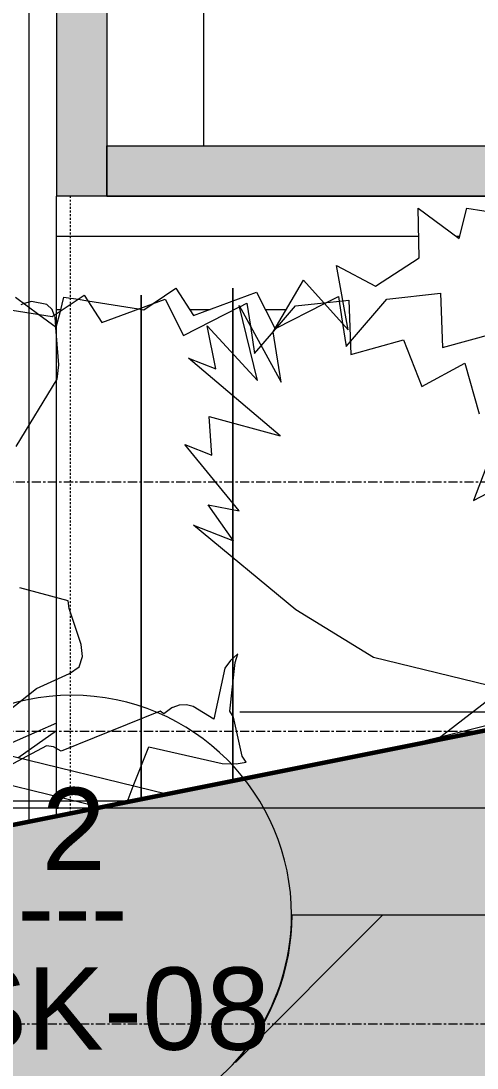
# Model space of a CAD drawing. Header units: inches. Extents: x 8252 to 9002, y -226 to 478.
# Drawn here: x 8396.6 to 8421.5, y 0 to 57.2 of the extents above; entities that cross this region are included whole.
import ezdxf

# ---------------------------------------------------------------- set-up
doc = ezdxf.new("R2010")
doc.units = ezdxf.units.IN
doc.header["$MEASUREMENT"] = 0
doc.linetypes.add('Dash 1_16_', pattern=[0.125, 0.0625, -0.0625])
doc.linetypes.add('Grid Line 1_2_', pattern=[0.875, 0.5, -0.125, 0.125, -0.125])
for name, color, linetype, lineweight in [('A-DETL-1', 90, 'Dash 1_16_', 9), ('A-DETL-GENF', 92, 'Continuous', 9), ('A-FLOR-LEVL-1', 51, 'Grid Line 1_2_', 9), ('A-GLAZ-CWMG', 51, 'Continuous', 9), ('A-WALL-PATT-1', 111, 'Continuous', 9), ('C-TOPO', 7, 'Continuous', 9), ('C-TOPO-1', 7, 'Continuous', 60), ('G-ANNO-SYMB', 111, 'Continuous', 9), ('I-WALL', 2, 'Continuous', 18), ('S-FNDN', 32, 'Continuous', 18)]:
    doc.layers.add(name, color=color, linetype=linetype, lineweight=lineweight)
doc.styles.add('Arial_1', font='arial.ttf', dxfattribs={"height": 4.5})
doc.styles.add('Century Gothic', font='ufonts.com_century-gothic.ttf', dxfattribs={"height": 4.5})

# ---------------------------------------------------------------- blocks, each defined once
blk = doc.blocks.new('Rectangular Mullion - Profile_Polycarbonate_Upper and left-2000655-Section 18')
at = {"layer": 'A-GLAZ-CWMG'}
blk.add_hatch(color=256, dxfattribs=at).paths.add_polyline_path([(8399.569, 47.625), (8401.319, 47.625), (8401.319, 61.316), (8398.569, 60.025), (8398.569, 47.625), (8398.632, 47.625)], flags=0)
for p, q in [((8401.319, 61.316), (8401.319, 47.625)), ((8398.569, 60.025), (8398.569, 47.625)), ((8401.319, 47.625), (8398.569, 47.625))]:
    blk.add_line(p, q, dxfattribs=at)
blk = doc.blocks.new('Rectangular Mullion - Profile_Polycarbonate_Lower-1595359-Section 18')
at = {"layer": 'A-GLAZ-CWMG'}
blk.add_hatch(color=256, dxfattribs=at).paths.add_polyline_path([(8401.319, 47.625), (8437.952, 47.625), (8437.952, 48.006), (8441.982, 48.207), (8441.959, 48.279), (8441.585, 48.685), (8441.377, 48.812), (8441.108, 49.744), (8441.114, 49.897), (8441.176, 50.02), (8441.377, 50.07), (8443.795, 49.819), (8443.731, 49.951), (8443.047, 50.375), (8401.319, 50.375), (8401.319, 47.688)], flags=0)
for p, q in [((8401.319, 47.625), (8401.319, 50.375)), ((8401.319, 50.375), (8443.047, 50.375)), ((8401.319, 47.625), (8437.952, 47.625))]:
    blk.add_line(p, q, dxfattribs=at)
blk = doc.blocks.new('yew 26768 - yew 26768-1770220-Section 18')
at = {"layer": 'A-DETL-GENF'}
for p, q in [((8403.844, 41.755), (8405.086, 42.582)), ((8405.086, 42.582), (8406.042, 41.095)), ((8406.042, 41.095), (8409.495, 42.37)), ((8408.192, 41.413), (8408.192, 42.582)), ((8408.192, 42.582), (8408.192, 41.374)), ((8408.192, 41.888), (8408.192, 42.37)), ((8408.192, 42.37), (8408.192, 41.888)), ((8409.495, 42.37), (8410.5, 40.376)), ((8396.319, 42.104), (8397.607, 41.154)), ((8398.777, 41.335), (8398.975, 42.104)), ((8398.975, 42.104), (8399.747, 41.982)), ((8399.747, 41.982), (8400.286, 41.896)), ((8400.286, 41.896), (8403.044, 41.459)), ((8408.192, 41.998), (8408.192, 42.317)), ((8408.192, 42.317), (8408.192, 41.888)), ((8408.192, 41.888), (8408.192, 42.143)), ((8408.192, 42.143), (8408.192, 41.888)), ((8408.192, 41.374), (8408.192, 42.104)), ((8408.192, 42.104), (8408.192, 41.374)), ((8408.192, 41.374), (8408.192, 42.104)), ((8408.192, 42.104), (8408.192, 41.413)), ((8408.192, 41.888), (8408.192, 41.998)), ((8408.192, 41.888), (8408.192, 41.374)), ((8408.192, 41.374), (8408.192, 41.888)), ((8408.192, 41.888), (8408.192, 41.374)), ((8408.192, 41.374), (8408.192, 41.888)), ((8408.192, 41.888), (8408.192, 41.374)), ((8408.192, 41.608), (8408.192, 41.888)), ((8413.198, 41.752), (8413.306, 41.808)), ((8413.306, 41.808), (8413.962, 42.143)), ((8413.962, 42.143), (8414.002, 41.883)), ((8414.002, 41.883), (8414.191, 40.651)), ((8414.618, 39.675), (8416.612, 41.994)), ((8416.615, 41.998), (8419.537, 42.317)), ((8419.537, 42.317), (8419.643, 39.341)), ((8398.55, 40.457), (8398.777, 41.335)), ((8403.044, 41.459), (8403.332, 41.413)), ((8403.332, 41.413), (8403.844, 41.755)), ((8408.192, 41.374), (8408.192, 41.608)), ((8408.192, 41.374), (8408.192, 39.341)), ((8408.192, 39.401), (8408.192, 41.374)), ((8408.192, 41.374), (8408.192, 39.401)), ((8408.192, 40.373), (8408.192, 41.374)), ((8408.192, 41.374), (8408.192, 40.373)), ((8408.192, 41.095), (8408.192, 41.374)), ((8408.192, 41.374), (8408.192, 41.095)), ((8408.192, 40.457), (8408.192, 41.374)), ((8408.192, 41.374), (8408.192, 40.457)), ((8408.192, 39.394), (8408.192, 41.374)), ((8410.57, 40.407), (8413.198, 41.752)), ((8397.607, 41.154), (8398.55, 40.457)), ((8414.191, 40.651), (8414.382, 39.401)), ((8408.192, 40.138), (8408.192, 39.018)), ((8408.192, 39.341), (8408.192, 40.138)), ((8410.502, 40.373), (8410.57, 40.407)), ((8419.643, 39.341), (8422.512, 40.138)), ((8414.382, 39.401), (8414.618, 39.675)), ((8408.192, 39.018), (8408.192, 39.394)), ((8408.192, 39.018), (8408.192, 37.588)), ((8408.192, 37.854), (8408.192, 39.018)), ((8408.192, 38.969), (8408.192, 37.854)), ((8408.192, 36.722), (8408.192, 38.969)), ((8408.192, 37.588), (8408.192, 38.863)), ((8408.192, 38.863), (8408.192, 36.722)), ((8408.192, 38.172), (8408.192, 36.722)), ((8408.192, 36.722), (8408.192, 38.172)), ((8408.192, 36.722), (8408.192, 37.375)), ((8408.192, 37.375), (8408.192, 36.722)), ((8408.192, 36.791), (8408.192, 36.722)), ((8408.192, 36.722), (8408.192, 36.791)), ((8408.192, 36.722), (8408.192, 35.231)), ((8408.192, 36.1), (8408.192, 36.722)), ((8408.192, 36.722), (8408.192, 36.1)), ((8408.192, 35.463), (8408.192, 36.722)), ((8408.192, 36.722), (8408.192, 35.463)), ((8408.192, 35.356), (8408.192, 36.722)), ((8408.192, 36.722), (8408.192, 35.231)), ((8408.192, 35.231), (8408.192, 36.722)), ((8408.192, 35.675), (8408.192, 35.231)), ((8408.192, 35.231), (8408.192, 35.675)), ((8408.192, 35.231), (8408.192, 35.356)), ((8408.192, 35.231), (8408.192, 31.372)), ((8408.192, 32.594), (8408.192, 35.231)), ((8408.192, 35.231), (8408.192, 32.594)), ((8408.192, 32.7), (8408.192, 35.231)), ((8408.192, 35.231), (8408.192, 32.7)), ((8408.192, 33.337), (8408.192, 35.231)), ((8408.192, 31.372), (8408.192, 34.081)), ((8408.192, 34.081), (8408.192, 31.637)), ((8408.192, 33.922), (8408.192, 33.337)), ((8408.192, 30.859), (8408.192, 33.922)), ((8408.192, 31.637), (8408.192, 32.594)), ((8408.192, 32.594), (8408.192, 30.859)), ((8408.192, 30.859), (8408.192, 30.499)), ((8408.192, 30.499), (8408.192, 30.859)), ((8408.192, 30.734), (8408.192, 30.499)), ((8408.192, 30.499), (8408.192, 30.734)), ((8408.192, 30.499), (8408.192, 28.832)), ((8408.192, 29.671), (8408.192, 30.499)), ((8408.192, 30.499), (8408.192, 29.671)), ((8408.192, 28.832), (8408.192, 30.499)), ((8408.192, 29.193), (8408.192, 28.832)), ((8408.192, 28.832), (8408.192, 29.193)), ((8408.192, 28.832), (8408.192, 28.798)), ((8408.192, 28.798), (8408.192, 28.832)), ((8408.192, 28.832), (8408.192, 28.798)), ((8408.192, 28.798), (8408.192, 28.832)), ((8408.192, 28.798), (8408.192, 28.131)), ((8408.192, 28.609), (8408.192, 28.798)), ((8408.192, 28.798), (8408.192, 28.609)), ((8408.192, 27.867), (8408.192, 28.798)), ((8408.192, 28.131), (8408.192, 27.867)), ((8408.192, 27.867), (8408.192, 27.812)), ((8408.192, 25.58), (8408.192, 27.867)), ((8408.192, 27.812), (8408.192, 26.165)), ((8408.192, 26.165), (8408.192, 25.421)), ((8408.192, 25.899), (8408.192, 25.58)), ((8408.192, 23.933), (8408.192, 25.899)), ((8408.192, 25.421), (8408.192, 21.064)), ((8408.192, 24.783), (8408.192, 23.933)), ((8408.192, 20.173), (8408.192, 24.783)), ((8408.192, 21.064), (8408.192, 17.026)), ((8408.192, 17.558), (8408.192, 20.173)), ((8404.574, 14.941), (8393.875, 17.558)), ((8408.192, 15.664), (8408.192, 17.558)), ((8408.192, 17.026), (8408.192, 16.458)), ((8408.192, 16.458), (8408.192, 15.664)), ((8387.143, 14.582), (8399.51, 14.582)), ((8394.732, 14.582), (8398.768, 14.582)), ((8398.768, 14.582), (8399.51, 14.582)), ((8399.51, 14.582), (8402.779, 14.582)), ((8399.51, 14.582), (8402.779, 14.582))]:
    blk.add_line(p, q, dxfattribs=at)
blk = doc.blocks.new('yew 26768 - yew 26768-V2-Section 18')
at = {"layer": 'A-DETL-GENF'}
for p, q in [((8398.332, 41.039), (8400.086, 42.208)), ((8400.086, 42.208), (8401.042, 40.72)), ((8401.042, 40.72), (8404.495, 41.995)), ((8403.192, 41.039), (8403.192, 42.208)), ((8403.192, 42.208), (8403.192, 40.72)), ((8403.192, 41.514), (8403.192, 41.995)), ((8403.192, 41.995), (8403.192, 41.514)), ((8403.192, 41.623), (8403.192, 41.942)), ((8403.192, 41.942), (8403.192, 41.514)), ((8403.192, 41.514), (8403.192, 41.768)), ((8403.192, 41.768), (8403.192, 41.514)), ((8404.495, 41.995), (8405.502, 39.998)), ((8408.581, 41.573), (8408.962, 41.768)), ((8408.962, 41.768), (8409.153, 40.523)), ((8411.615, 41.623), (8413.162, 41.792)), ((8413.162, 41.792), (8414.204, 41.906)), ((8414.204, 41.906), (8414.537, 41.942)), ((8414.537, 41.942), (8414.643, 38.967)), ((8393.975, 41.729), (8398.332, 41.039)), ((8403.192, 39.02), (8403.192, 41.729)), ((8403.192, 41.729), (8403.192, 40.082)), ((8403.192, 40.082), (8403.192, 41.729)), ((8403.192, 41.729), (8403.192, 41.039)), ((8403.192, 41.514), (8403.192, 41.623)), ((8403.192, 41.514), (8403.192, 38.967)), ((8403.192, 39.026), (8403.192, 41.514)), ((8403.192, 41.514), (8403.192, 39.026)), ((8403.192, 39.998), (8403.192, 41.514)), ((8403.192, 41.514), (8403.192, 39.998)), ((8403.192, 41.233), (8403.192, 41.514)), ((8403.192, 40.72), (8403.192, 41.233)), ((8405.502, 39.998), (8408.562, 41.564)), ((8410.409, 40.221), (8411.615, 41.623)), ((8409.153, 40.523), (8409.382, 39.026)), ((8409.741, 39.443), (8410.409, 40.221)), ((8403.192, 39.764), (8403.192, 37.213)), ((8403.192, 38.967), (8403.192, 39.764)), ((8414.643, 38.967), (8417.512, 39.764)), ((8417.512, 39.764), (8418.522, 37.213)), ((8403.192, 37.479), (8403.192, 39.02)), ((8409.382, 39.026), (8409.741, 39.443)), ((8403.192, 35.088), (8403.192, 38.595)), ((8403.192, 38.595), (8403.192, 37.479)), ((8403.192, 38.488), (8403.192, 35.726)), ((8403.192, 37.213), (8403.192, 38.488)), ((8418.522, 37.213), (8420.86, 38.488)), ((8420.86, 38.488), (8421.657, 35.726)), ((8403.192, 34.982), (8403.192, 37.798)), ((8403.192, 37.798), (8403.192, 35.088)), ((8403.192, 37.001), (8403.192, 30.997)), ((8403.192, 35.726), (8403.192, 37.001)), ((8423.623, 37.001), (8421.338, 30.997)), ((8403.192, 32.325), (8403.192, 36.416)), ((8403.192, 36.416), (8403.192, 32.219)), ((8403.192, 32.963), (8403.192, 35.301)), ((8403.192, 35.301), (8403.192, 32.325)), ((8403.192, 32.219), (8403.192, 34.982)), ((8403.192, 33.707), (8403.192, 31.263)), ((8403.192, 30.997), (8403.192, 33.707)), ((8403.192, 29.297), (8403.192, 33.547)), ((8403.192, 33.547), (8403.192, 32.963)), ((8421.338, 30.997), (8426.545, 33.707)), ((8403.192, 32.219), (8403.192, 27.756)), ((8403.192, 31.263), (8403.192, 32.219)), ((8403.192, 28.234), (8403.192, 30.359)), ((8403.192, 30.359), (8403.192, 29.297)), ((8403.192, 25.206), (8403.192, 28.819)), ((8403.192, 28.819), (8403.192, 28.234)), ((8403.192, 27.756), (8403.192, 27.437)), ((8403.192, 27.437), (8403.192, 25.79)), ((8403.192, 25.79), (8403.192, 25.046)), ((8403.192, 23.559), (8403.192, 25.524)), ((8403.192, 25.524), (8403.192, 25.206)), ((8403.192, 25.046), (8403.192, 20.69)), ((8403.192, 19.798), (8403.192, 24.409)), ((8403.192, 24.409), (8403.192, 23.559)), ((8403.192, 20.69), (8403.192, 16.652)), ((8422.927, 20.686), (8419.32, 17.889)), ((8403.192, 17.183), (8403.192, 19.798)), ((8400.98, 14.223), (8388.875, 17.183)), ((8403.192, 14.665), (8403.192, 17.183)), ((8403.192, 16.652), (8403.192, 16.083)), ((8403.192, 16.083), (8403.192, 14.809)), ((8403.192, 14.809), (8403.192, 14.665)), ((8387.068, 14.208), (8400.904, 14.208)), ((8393.768, 14.208), (8398.343, 14.208)), ((8398.343, 14.208), (8403.324, 14.208)), ((8403.324, 14.208), (8408.305, 14.208)), ((8408.305, 14.208), (8412.879, 14.208)), ((8412.879, 14.208), (8416.916, 14.208)), ((8416.916, 14.208), (8420.284, 14.208)), ((8420.284, 14.208), (8422.851, 14.208))]:
    blk.add_line(p, q, dxfattribs=at)
blk = doc.blocks.new('yew 26768 - yew 26768-V3-Section 18')
at = {"layer": 'A-DETL-GENF'}
for p, q in [((8418.372, 44.247), (8418.319, 46.956)), ((8418.319, 46.956), (8420.55, 45.309)), ((8420.55, 45.309), (8420.975, 46.956)), ((8420.975, 46.956), (8425.332, 46.266)), ((8415.981, 42.706), (8418.372, 44.247)), ((8414.493, 40.315), (8413.856, 43.822)), ((8413.856, 43.822), (8415.981, 42.706)), ((8410.402, 40.209), (8412.049, 43.025)), ((8412.049, 43.025), (8414.493, 40.315)), ((8409.552, 37.552), (8408.543, 41.643)), ((8408.543, 41.643), (8410.827, 37.446)), ((8407.268, 38.19), (8406.79, 40.528)), ((8406.79, 40.528), (8409.552, 37.552)), ((8410.827, 37.446), (8410.402, 40.209)), ((8410.774, 34.524), (8405.78, 38.774)), ((8405.78, 38.774), (8407.268, 38.19)), ((8407.055, 33.461), (8406.896, 35.586)), ((8406.896, 35.586), (8410.774, 34.524)), ((8408.543, 30.433), (8405.567, 34.046)), ((8405.567, 34.046), (8407.055, 33.461)), ((8408.224, 28.786), (8406.843, 30.752)), ((8406.843, 30.752), (8408.543, 30.433)), ((8411.641, 25.025), (8406.046, 29.636)), ((8406.046, 29.636), (8408.224, 28.786)), ((8415.875, 22.41), (8411.641, 25.025)), ((8428.042, 19.435), (8415.875, 22.41)), ((8408.585, 19.435), (8409.16, 19.435)), ((8408.585, 19.435), (8428.042, 19.435)), ((8409.16, 19.435), (8410.796, 19.435)), ((8410.796, 19.435), (8413.364, 19.435)), ((8413.364, 19.435), (8416.732, 19.435)), ((8416.732, 19.435), (8420.768, 19.435)), ((8420.768, 19.435), (8425.343, 19.435))]:
    blk.add_line(p, q, dxfattribs=at)
blk = doc.blocks.new('hydrangea 26752 - hydrangea 26752-1770219-Section 18')
at = {"layer": 'A-DETL-GENF'}
for p, q in [((8397.209, 41.869), (8396.805, 41.745)), ((8398.034, 41.689), (8397.209, 41.869)), ((8396.805, 41.745), (8396.612, 41.686)), ((8398.323, 41.417), (8398.034, 41.689)), ((8398.443, 41.113), (8398.323, 41.417)), ((8398.479, 41.021), (8398.443, 41.113)), ((8398.529, 40.473), (8398.486, 41.005)), ((8398.531, 40.447), (8398.529, 40.473)), ((8398.696, 38.398), (8398.532, 40.436)), ((8398.611, 37.617), (8398.696, 38.398)), ((8396.363, 33.941), (8398.611, 37.617)), ((8399.21, 25.513), (8396.569, 26.214)), ((8399.249, 25.091), (8399.21, 25.513)), ((8399.912, 23.121), (8399.249, 25.091)), ((8399.98, 22.459), (8399.912, 23.121)), ((8399.804, 21.908), (8399.98, 22.459)), ((8408.475, 22.608), (8408.063, 22.251)), ((8408.327, 22.14), (8408.475, 22.608)), ((8399.284, 21.538), (8399.804, 21.908)), ((8407.767, 21.833), (8407.152, 19.042)), ((8408.063, 22.251), (8407.767, 21.833)), ((8408.034, 19.483), (8408.327, 22.14)), ((8397.48, 20.723), (8399.284, 21.538)), ((8395.797, 19.388), (8397.48, 20.723)), ((8404.225, 19.478), (8398.829, 17.301)), ((8404.431, 19.336), (8404.225, 19.478)), ((8404.865, 19.655), (8404.431, 19.336)), ((8404.91, 19.672), (8404.865, 19.655)), ((8405.273, 19.812), (8404.918, 19.675)), ((8405.662, 19.833), (8405.273, 19.812)), ((8406.038, 19.742), (8405.662, 19.833)), ((8407.152, 19.042), (8406.038, 19.742)), ((8408.237, 19.148), (8408.034, 19.483)), ((8408.713, 17.024), (8408.237, 19.148)), ((8398.026, 17.578), (8396.683, 16.871)), ((8398.41, 17.529), (8398.026, 17.578)), ((8398.829, 17.301), (8398.41, 17.529)), ((8402.762, 15.384), (8403.601, 17.524)), ((8403.601, 17.524), (8407.605, 16.622)), ((8396.683, 16.871), (8395.976, 16.498)), ((8407.605, 16.622), (8408.38, 16.603)), ((8408.38, 16.603), (8408.916, 16.689)), ((8408.916, 16.689), (8408.713, 17.024)), ((8402.419, 14.51), (8402.762, 15.384)), ((8396.567, 13.439), (8396.823, 13.392))]:
    blk.add_line(p, q, dxfattribs=at)
blk = doc.blocks.new('fountain grass 26746 - fountain grass 26746-V10-Section 18')
at = {"layer": 'A-DETL-GENF'}
for p, q in [((8398.569, 18.825), (8395.202, 17.352)), ((8396.449, 16.928), (8398.569, 18.422))]:
    blk.add_line(p, q, dxfattribs=at)
blk = doc.blocks.new('Section - Section Head - Filled-22785-Section 18')
at = {"layer": 'G-ANNO-SYMB'}
h = blk.add_hatch(color=256, dxfattribs=at)
edge = h.paths.add_edge_path(flags=0)
edge.add_line((8608.219, -199.981), (8600.167, -191.929))
edge.add_line((8600.167, -191.929), (8600.167, -196.883))
edge.add_arc((8600.167, -208.899), 12.016, 47.9216, 90, ccw=False)
for p, q in [((8600.167, -196.883), (8600.167, -191.929)), ((8600.167, -191.929), (8608.219, -199.981))]:
    blk.add_line(p, q, dxfattribs=at)
for centre, radius, start, end in [((8600.167, -208.915), 12, 90, 270), ((8600.167, -208.899), 12.016, 47.9216, 90), ((8600.167, -208.915), 12, 270, 90)]:
    blk.add_arc(centre, radius, start, end, dxfattribs=at)

msp = doc.modelspace()

# ---------------------------------------------------------------- hatches: boundary and pattern name
at = {"layer": 'A-WALL-PATT-1'}
h = msp.add_hatch(dxfattribs=at)
h.set_pattern_fill('FP_12', color=256, style=0, pattern_type=2)
h.set_pattern_definition([(90, (8642.817, 18.375), (-19.685, 1e-15), [24, 0, 0, 0])])
h.paths.add_polyline_path([(8401.319, 50.375), (8443.047, 50.375), (8442.477, 50.728), (8442.385, 50.826), (8442.38, 50.987), (8443.164, 52.278), (8443.402, 52.523), (8443.593, 52.64), (8446.414, 52.438), (8445.84, 52.769), (8445.639, 52.971), (8445.608, 53.043), (8446.414, 53.244), (8445.608, 54.655), (8451.452, 54.05), (8451.48, 54.146), (8451.62, 54.412), (8451.653, 54.453), (8446.817, 57.274), (8446.828, 57.679), (8446.883, 57.959), (8446.939, 58.049), (8447.019, 58.08), (8451.855, 56.267), (8450.44, 58.369), (8450.444, 58.483), (8450.566, 58.52), (8452.141, 58.04), (8452.258, 58.08), (8452.228, 58.203), (8451.071, 59.571), (8451.049, 59.692), (8451.173, 59.725), (8453.064, 59.088), (8453.142, 59.185), (8453.279, 59.327), (8453.322, 59.396), (8453.322, 59.454), (8453.064, 59.603), (8451.388, 60.555), (8451.37, 60.676), (8451.436, 61.001), (8451.545, 61.216), (8451.583, 61.266), (8451.653, 61.304), (8451.749, 61.304), (8452.862, 60.498), (8453.467, 60.699), (8452.71, 61.332), (8452.641, 61.441), (8452.661, 61.505), (8452.803, 61.489), (8454.531, 60.699), (8454.877, 60.498), (8455.885, 60.699), (8454.527, 62.783), (8454.474, 62.916), (8455.28, 63.117), (8455.389, 64.16), (8455.428, 64.282), (8455.577, 64.377), (8455.766, 64.326), (8456.489, 63.923), (8455.885, 65.132), (8456.489, 65.132), (8458.907, 63.117), (8456.086, 67.147), (8456.093, 67.271), (8456.288, 67.752), (8457.014, 67.229), (8460.503, 64.993), (8460.72, 64.931), (8460.133, 65.938), (8460.09, 66.07), (8460.133, 66.141), (8460.211, 66.145), (8461.584, 65.357), (8461.728, 65.334), (8461.715, 65.535), (8460.904, 67.596), (8460.922, 67.752), (8461.015, 67.772), (8462.154, 67.137), (8462.735, 67.55), (8464.146, 66.946), (8464.146, 65.737), (8464.988, 66.191), (8465.116, 66.191), (8465.153, 66.14), (8467.37, 61.505), (8466.564, 66.341), (8466.967, 66.341), (8468.176, 64.528), (8468.259, 64.547), (8468.351, 64.634), (8468.389, 64.723), (8468.41, 64.893), (8468.404, 65.225), (8468.176, 72.386), (8468.28, 72.376), (8469.512, 71.275), (8469.586, 71.177), (8466.362, 81.655), (8467.37, 82.461), (8468.981, 81.05), (8468.176, 80.043), (8473.616, 65.535), (8473.711, 65.575), (8474.019, 65.737), (8473.414, 76.617), (8473.482, 76.645), (8473.556, 76.71), (8473.616, 76.819), (8475.026, 76.214), (8474.825, 73.796), (8476.235, 73.998), (8476.756, 76.533), (8476.84, 76.617), (8478.284, 76.335), (8480.064, 75.811), (8481.877, 66.543), (8484.295, 75.61), (8483.796, 75.833), (8483.709, 75.918), (8483.709, 76.031), (8485.101, 77.423), (8484.698, 73.595), (8482.481, 65.132), (8489.332, 74.61), (8489.735, 74.006), (8489.332, 70.782), (8487.519, 67.961), (8488.536, 68.264), (8489.26, 68.965), (8490.944, 74.61), (8491.559, 74.341), (8491.798, 73.701), (8491.177, 68.635), (8491.235, 68.503), (8491.346, 68.407), (8491.798, 68.176), (8491.894, 68.093), (8491.952, 67.961), (8491.956, 66.846), (8491.678, 65.882), (8490.547, 63.609), (8490.547, 62.945), (8490.944, 62.319), (8494.37, 65.342), (8493.765, 63.327), (8493.791, 63.272), (8494.714, 63.189), (8494.773, 63.125), (8494.713, 62.98), (8493.319, 61.597), (8493.362, 61.513), (8493.53, 61.545), (8495.826, 63.16), (8495.911, 63.125), (8496.384, 62.722), (8495.78, 61.312), (8497.19, 62.319), (8497.19, 58.491), (8499.944, 58.771), (8500.358, 58.611), (8500.478, 58.207), (8500.213, 57.483), (8500.616, 57.483), (8500.658, 57.458), (8500.759, 57.334), (8500.833, 57.129), (8500.837, 56.772), (8500.759, 56.377), (8500.343, 55.535), (8500.888, 55.449), (8503.638, 57.282), (8503.649, 57.129), (8502.832, 55.67), (8504.721, 56.872), (8504.6, 56.943), (8504.61, 57.347), (8504.666, 57.628), (8504.721, 57.717), (8504.802, 57.749), (8509.487, 55.991), (8509.54, 56.011), (8509.564, 55.963), (8509.637, 55.935), (8508.223, 58.037), (8508.227, 58.152), (8508.349, 58.188), (8509.923, 57.708), (8510.04, 57.749), (8510.01, 57.871), (8508.854, 59.239), (8508.831, 59.36), (8508.978, 59.386), (8510.846, 58.756), (8510.925, 58.853), (8511.062, 58.995), (8511.105, 59.064), (8511.105, 59.122), (8510.846, 59.271), (8509.17, 60.224), (8509.153, 60.344), (8509.219, 60.67), (8509.285, 60.822), (8509.36, 60.931), (8509.436, 60.972), (8509.532, 60.972), (8510.645, 60.166), (8511.249, 60.368), (8510.493, 61), (8510.423, 61.109), (8510.443, 61.174), (8510.586, 61.157), (8512.314, 60.368), (8512.66, 60.166), (8513.667, 60.368), (8512.31, 62.452), (8512.257, 62.584), (8513.063, 62.786), (8513.172, 63.828), (8513.211, 63.951), (8513.359, 64.045), (8513.549, 63.995), (8514.272, 63.592), (8513.667, 64.801), (8514.272, 64.801), (8516.69, 62.786), (8513.866, 66.846), (8513.875, 66.94), (8514.07, 67.42), (8515.013, 66.759), (8518.286, 64.661), (8518.503, 64.599), (8517.916, 65.606), (8517.873, 65.739), (8517.916, 65.809), (8517.994, 65.814), (8519.366, 65.026), (8519.511, 65.002), (8519.511, 65.172), (8518.687, 67.265), (8518.705, 67.42), (8518.798, 67.44), (8519.936, 66.806), (8520.518, 67.219), (8521.928, 66.614), (8521.928, 65.405), (8522.771, 65.86), (8522.898, 65.86), (8522.936, 65.808), (8525.152, 61.174), (8524.346, 66.01), (8524.749, 66.01), (8525.958, 64.196), (8526.042, 64.216), (8526.134, 64.302), (8526.172, 64.392), (8526.193, 64.562), (8526.187, 64.894), (8525.958, 72.054), (8526.063, 72.044), (8527.295, 70.943), (8527.369, 70.845), (8524.145, 81.323), (8525.152, 82.129), (8526.764, 80.719), (8525.958, 79.711), (8531.399, 65.204), (8531.494, 65.244), (8531.802, 65.405), (8531.197, 76.286), (8531.265, 76.314), (8531.339, 76.379), (8531.399, 76.487), (8532.809, 75.883), (8532.608, 73.465), (8534.018, 73.666), (8534.538, 76.202), (8534.622, 76.286), (8536.066, 76.003), (8537.846, 75.48), (8539.66, 66.211), (8542.078, 75.278), (8541.579, 75.501), (8541.492, 75.587), (8541.492, 75.7), (8542.884, 77.092), (8542.481, 73.263), (8540.264, 64.801), (8547.115, 74.279), (8547.518, 73.674), (8547.115, 70.45), (8545.302, 67.63), (8546.318, 67.932), (8546.599, 68.205), (8546.192, 68.974), (8546.934, 70.16), (8547.27, 69.395), (8548.727, 74.279), (8549.342, 74.01), (8549.581, 73.369), (8548.96, 68.303), (8549.018, 68.172), (8549.128, 68.075), (8549.581, 67.844), (8549.677, 67.761), (8549.734, 67.63), (8549.738, 66.514), (8549.46, 65.55), (8549.197, 65.01), (8550.023, 63.131), (8552.152, 65.01), (8551.548, 62.995), (8551.574, 62.94), (8552.497, 62.857), (8552.555, 62.794), (8552.468, 62.621), (8551.101, 61.265), (8551.145, 61.182), (8551.312, 61.213), (8553.042, 62.428), (8551.827, 66.304), (8551.874, 66.376), (8551.961, 66.457), (8552.344, 66.687), (8552.569, 66.749), (8555.386, 62.3), (8554.973, 60.372), (8554.973, 60.205), (8555.683, 59.779), (8557.314, 68.232), (8557.611, 68.529), (8558.088, 68.131), (8558.66, 73.214), (8557.198, 83.431), (8558.355, 89.249), (8557.451, 89.772), (8557.039, 91.136), (8557.026, 93.033), (8557.827, 97.19), (8558.455, 98.833), (8559.111, 99.775), (8559.809, 100.19), (8559.971, 100.242), (8559.992, 100.762), (8560.009, 101), (8560.045, 100.266), (8561.585, 100.762), (8563.302, 100.932), (8563.928, 100.844), (8564.287, 100.629), (8566.138, 94.999), (8566.309, 93.411), (8566.12, 92.129), (8565.451, 91.343), (8564.175, 90.517), (8563.531, 89.436), (8563.611, 88.239), (8564.206, 86.976), (8566.994, 83.272), (8567.563, 82.227), (8567.807, 71.795), (8567.778, 71.563), (8567.263, 58.516), (8567.41, 58.74), (8567.547, 58.889), (8567.681, 58.827), (8568.188, 58.516), (8568.288, 58.444), (8567.41, 54.45), (8567.593, 54.47), (8567.363, 54.281), (8567.036, 52.809), (8567.03, 52.138), (8567.16, 52.098), (8567.484, 52.396), (8567.368, 52.598), (8567.669, 52.567), (8567.853, 52.736), (8567.448, 53.215), (8567.425, 53.336), (8567.55, 53.369), (8568.288, 53.138), (8568.795, 53.605), (8567.765, 54.2), (8567.747, 54.32), (8567.813, 54.645), (8567.929, 54.871), (8567.954, 54.907), (8568.064, 54.949), (8568.126, 54.948), (8569.241, 54.143), (8569.519, 54.25), (8569.785, 54.393), (8569.241, 54.831), (8568.577, 55.218), (8568.588, 55.622), (8568.643, 55.903), (8568.699, 55.992), (8568.779, 56.024), (8570.97, 55.202), (8571.277, 55.854), (8570.904, 56.427), (8570.851, 56.56), (8571.657, 56.762), (8571.766, 57.804), (8571.805, 57.927), (8571.953, 58.021), (8572.143, 57.971), (8572.256, 57.927), (8572.463, 58.373), (8572.261, 58.777), (8572.657, 58.777), (8573.147, 59.815), (8572.463, 60.792), (8572.469, 60.916), (8572.664, 61.396), (8573.587, 60.748), (8576, 65.859), (8576.741, 65.118), (8574.583, 60.109), (8576.88, 58.637), (8577.097, 58.575), (8576.51, 59.582), (8576.467, 59.715), (8576.51, 59.785), (8576.588, 59.789), (8577.083, 59.505), (8576.287, 60.727), (8576.234, 60.86), (8577.04, 61.061), (8577.149, 62.103), (8577.188, 62.226), (8577.336, 62.32), (8577.526, 62.27), (8578.249, 61.867), (8577.644, 63.076), (8578.249, 63.076), (8579.45, 62.076), (8579.417, 62.847), (8577.843, 65.118), (8577.853, 65.215), (8578.047, 65.695), (8578.975, 65.044), (8579.353, 64.802), (8579.33, 65.463), (8577.289, 66.42), (8576.712, 66.503), (8578.256, 68.562), (8579.231, 68.275), (8579.051, 73.355), (8577.901, 73.588), (8577.428, 73.711), (8576.944, 73.861), (8576.458, 74.048), (8576.026, 74.258), (8575.729, 74.442), (8575.468, 74.647), (8575.25, 74.875), (8575.084, 75.128), (8574.979, 75.406), (8574.942, 75.712), (8575.002, 76.176), (8575.963, 82.204), (8576.737, 84.291), (8577.77, 85.899), (8579.114, 87.165), (8582.951, 89.223), (8583.034, 89.702), (8582.849, 90.146), (8581.525, 91.796), (8581.109, 92.629), (8580.728, 95.145), (8580.866, 96.302), (8581.201, 97.209), (8581.67, 97.91), (8583.248, 99.236), (8586.08, 100), (8587.812, 99.236), (8588.654, 97.531), (8588.535, 90.468), (8589.322, 89.792), (8593.916, 87.575), (8594.656, 86.824), (8595.029, 85.68), (8594.815, 78.848), (8594.292, 76.57), (8593.538, 74.857), (8592.547, 74.042), (8592.174, 73.338), (8592.202, 71.943), (8593.037, 69.714), (8593.133, 70.178), (8593.217, 70.262), (8594.661, 69.979), (8595.442, 69.749), (8595.174, 74.561), (8595.242, 74.589), (8595.316, 74.654), (8595.376, 74.763), (8596.786, 74.158), (8596.585, 71.74), (8597.995, 71.942), (8598.516, 74.477), (8598.6, 74.561), (8600.044, 74.278), (8601.824, 73.755), (8603.406, 65.667), (8604.145, 66.393), (8604.846, 69.022), (8604.854, 69.052), (8606.055, 73.554), (8605.556, 73.777), (8605.469, 73.862), (8605.469, 73.975), (8606.861, 75.367), (8606.458, 71.539), (8605.534, 68.013), (8605.709, 68.255), (8606.112, 67.65), (8605.812, 65.249), (8606.855, 66.691), (8607.321, 68.255), (8607.825, 68.034), (8611.092, 72.554), (8611.495, 71.95), (8611.092, 68.726), (8609.279, 65.905), (8610.295, 66.208), (8611.02, 66.909), (8612.704, 72.554), (8613.319, 72.285), (8613.558, 71.645), (8612.937, 66.579), (8612.995, 66.447), (8613.106, 66.351), (8613.558, 66.119), (8613.654, 66.036), (8613.712, 65.905), (8613.716, 64.789), (8613.438, 63.825), (8612.957, 62.86), (8615.315, 64.591), (8615.102, 65.123), (8615.008, 65.78), (8615.055, 66.466), (8615.264, 67.082), (8615.666, 67.533), (8616.255, 67.713), (8617.079, 67.533), (8617.369, 67.26), (8617.531, 66.848), (8617.741, 64.242), (8617.656, 63.461), (8616.245, 61.154), (8616.474, 61.133), (8616.533, 61.069), (8616.473, 60.924), (8615.537, 59.995), (8615.408, 59.785), (8615.364, 59.541), (8617.586, 61.104), (8617.671, 61.069), (8618.144, 60.666), (8617.863, 60.01), (8618.027, 59.847), (8617.875, 59.495), (8618.95, 60.263), (8618.95, 56.435), (8620.382, 56.58), (8620.382, 133.875), (8506.069, 133.875), (8506.069, 131.125), (8449.358, 131.125), (8449.877, 130.582), (8452.243, 128.377), (8453.793, 126.774), (8455.02, 124.748), (8455.55, 122.175), (8455.224, 118.708), (8454.366, 114.978), (8453.384, 111.768), (8452.243, 108.954), (8450.911, 106.409), (8449.355, 104.009), (8447.543, 101.628), (8445.441, 99.143), (8443.275, 97.01), (8441.286, 95.536), (8439.468, 94.364), (8437.815, 93.14), (8436.32, 91.508), (8434.976, 89.112), (8433.777, 85.597), (8433.131, 81.716), (8433.179, 78.324), (8433.471, 75.626), (8433.615, 73.285), (8433.179, 71.326), (8431.744, 69.682), (8428.886, 68.289), (8425.452, 67.362), (8422.381, 66.955), (8419.388, 66.759), (8416.192, 66.464), (8412.508, 65.761), (8408.054, 64.34), (8402.548, 61.893), (8401.319, 61.316), (8401.319, 59.078)], flags=0)
h.paths.add_polyline_path([(8569.571, 52.88), (8569.656, 52.971), (8569.699, 53.04), (8569.687, 53.106), (8569.354, 53.295), (8569.15, 53.408), (8568.882, 53.106), (8569.03, 53.106), (8569.241, 53.056), (8569.489, 52.941), (8569.569, 52.881)], flags=0)
h.paths.add_polyline_path([(8557.794, 54.533), (8558.013, 54.678), (8558.019, 54.987), (8557.908, 54.762)], flags=0)
h.paths.add_polyline_path([(8506.45, 54.87), (8507.493, 55.255), (8506.378, 55.905), (8505.871, 55.36), (8505.871, 55.256), (8506.086, 55.113)], flags=0)
h.paths.add_polyline_path([(8505.286, 55.981), (8505.876, 56.198), (8504.89, 56.772), (8504.847, 56.035), (8505.13, 56.223), (8505.266, 56.011)], flags=0)
h.paths.add_polyline_path([(8574.876, 57.101), (8574.973, 57.206), (8574.678, 57.627), (8573.739, 58.149), (8573.707, 58.076), (8574.875, 57.102)], flags=0)
h.paths.add_polyline_path([(8557.996, 57.152), (8558.059, 57.152), (8558.063, 57.336)], flags=0)
h.paths.add_polyline_path([(8556.206, 58.285), (8557.727, 58.439), (8558.081, 58.302), (8558.191, 64.142), (8558.092, 64.669), (8557.333, 63.635), (8556.2, 59.039), (8556.204, 58.439)], flags=0)
h.paths.add_polyline_path([(8548.727, 61.988), (8549.52, 62.688), (8548.755, 64.132), (8548.33, 63.277), (8548.33, 62.614)], flags=0)
h.paths.add_polyline_path([(8521.541, 149.625), (8620.382, 149.625), (8620.382, 235.348), (8506.069, 235.348), (8506.069, 149.625)], flags=0)
h = msp.add_hatch(dxfattribs=at)
h.set_pattern_fill('FP_5', color=256, style=0, pattern_type=2)
h.set_pattern_definition([(0, (8403.569, -90.575), (0, 4), []), (90, (8403.569, -90.575), (-8, 8), [4, -28]), (90, (8419.569, -86.575), (-8, 8), [4, -28])])
h.paths.add_polyline_path([(8406.042, 41.095), (8408.569, 42.028), (8408.569, 47.625), (8398.569, 47.625), (8398.569, 41.197), (8398.777, 41.335), (8398.975, 42.104), (8399.747, 41.982), (8400.086, 42.208), (8400.286, 41.896), (8403.044, 41.459), (8403.844, 41.755), (8405.086, 42.582), (8405.837, 41.413)], flags=0)
h = msp.add_hatch(dxfattribs=at)
h.set_pattern_fill('FP_8', color=256, style=0, pattern_type=2)
h.set_pattern_definition([(0, (8697.569, -90.575), (0, 4), []), (90, (8697.569, -90.575), (-8, 8), [4, -28]), (90, (8713.569, -86.575), (-8, 8), [4, -28])])
h.paths.add_polyline_path([(8410.5, 40.376), (8412.049, 43.025), (8413.162, 41.792), (8413.306, 41.808), (8413.962, 42.143), (8414.002, 41.883), (8414.204, 41.906), (8413.856, 43.822), (8415.981, 42.706), (8418.372, 44.247), (8418.319, 46.956), (8420.55, 45.309), (8420.975, 46.956), (8425.332, 46.266), (8427.086, 47.435), (8428.042, 45.947), (8431.495, 47.222), (8432.502, 45.225), (8435.962, 46.995), (8436.382, 44.253), (8438.615, 46.85), (8440.604, 47.067), (8440.571, 47.2), (8437.952, 47.603), (8437.952, 47.625), (8408.569, 47.625), (8408.569, 42.028), (8409.495, 42.37), (8410.402, 40.57)], flags=0)
at = {"layer": 'C-TOPO'}
msp.add_hatch(color=256, dxfattribs=at).paths.add_polyline_path([(8337.942, -196.928), (8472.569, -196.928), (8472.569, 22.671), (8465.995, 22.671), (8462.761, 22.285), (8459.042, 22.285), (8457.464, 22.671), (8451.819, 22.671), (8441.774, 21.318), (8441.643, 21.286), (8436.803, 20.036), (8431.761, 19.435), (8427.969, 19.452), (8427.821, 19.489), (8426.345, 19.293), (8388.291, 11.686), (8388.472, 11.458), (8388.805, 11.158), (8389.181, 11.002), (8384.87, 11.002), (8372.826, 8.595), (8356.455, 5.907), (8337.942, 3.013), (8337.942, -121.589)], flags=0)

# ---------------------------------------------------------------- linework, layer by layer
at = {"layer": 'A-DETL-1'}
for p, q in [((8399.319, 47.625), (8399.319, 42.05)), ((8399.319, 42.05), (8399.319, 41.697)), ((8399.319, 41.697), (8399.319, 24.883)), ((8399.319, 24.883), (8399.319, 21.585)), ((8399.319, 21.563), (8399.319, 17.499)), ((8399.319, 17.499), (8399.319, 16.226)), ((8399.319, 16.226), (8399.319, 14.629)), ((8399.319, 14.629), (8399.319, 13.891))]:
    msp.add_line(p, q, dxfattribs=at)
at = {"layer": 'A-FLOR-LEVL-1'}
for p, q in [((8978.718, 32), (8289.597, 32)), ((8978.718, 18.375), (8289.597, 18.375)), ((8978.718, 2.375), (8289.597, 2.375))]:
    msp.add_line(p, q, dxfattribs=at)
at = {"layer": 'C-TOPO'}
for p, q in [((8419.593, 18.1), (8426.198, 19.719)), ((8426.345, 19.293), (8388.291, 11.686)), ((8416.122, 17.249), (8419.593, 18.1))]:
    msp.add_line(p, q, dxfattribs=at)
at = {"layer": 'C-TOPO-1'}
msp.add_line((8426.345, 19.293), (8388.291, 11.686), dxfattribs=at)
at = {"layer": 'G-ANNO-SYMB'}
msp.add_line((8411.416, 8.346), (8430.555, 8.346), dxfattribs=at)
at = {"layer": 'I-WALL'}
for p, q in [((8397.069, 40.786), (8397.069, 133.875)), ((8397.069, 40.02), (8397.069, 40.786)), ((8397.069, 13.441), (8397.069, 39.998))]:
    msp.add_line(p, q, dxfattribs=at)
at = {"layer": 'S-FNDN'}
for p in [(8398.569, 13.741), (8486.046, 47.625)]:
    msp.add_line(p, (8398.569, 47.625), dxfattribs=at)

# ---------------------------------------------------------------- block references
at = {"layer": 'A-DETL-GENF'}
for name in ['yew 26768 - yew 26768-V3-Section 18', 'hydrangea 26752 - hydrangea 26752-1770219-Section 18', 'yew 26768 - yew 26768-1770220-Section 18', 'yew 26768 - yew 26768-V2-Section 18', 'fountain grass 26746 - fountain grass 26746-V10-Section 18']:
    msp.add_blockref(name, (0, 0), dxfattribs=at)
at = {"layer": 'A-GLAZ-CWMG'}
for name in ['Rectangular Mullion - Profile_Polycarbonate_Upper and left-2000655-Section 18', 'Rectangular Mullion - Profile_Polycarbonate_Lower-1595359-Section 18']:
    msp.add_blockref(name, (0, 0), dxfattribs=at)
at = {"layer": 'G-ANNO-SYMB', "rotation": 270.0000000000005}
msp.add_blockref('Section - Section Head - Filled-22785-Section 18', (8608.315, 8608.513), dxfattribs=at)

# ---------------------------------------------------------------- texts
at = {"layer": 'G-ANNO-SYMB', "char_height": 4.5, "attachment_point": 1}
for s, insert, width, style in [('2', (8397.756, 15.3), 4.242, 'Arial_1'), ('---', (8396.43, 11.047), 7.7265, 'Century Gothic'), ('ASK-08', (8388.571, 5.482), 26.5125, 'Arial_1')]:
    msp.add_mtext(s, dxfattribs=dict(at, insert=insert, width=width, style=style))

doc.saveas('drawing.dxf')
